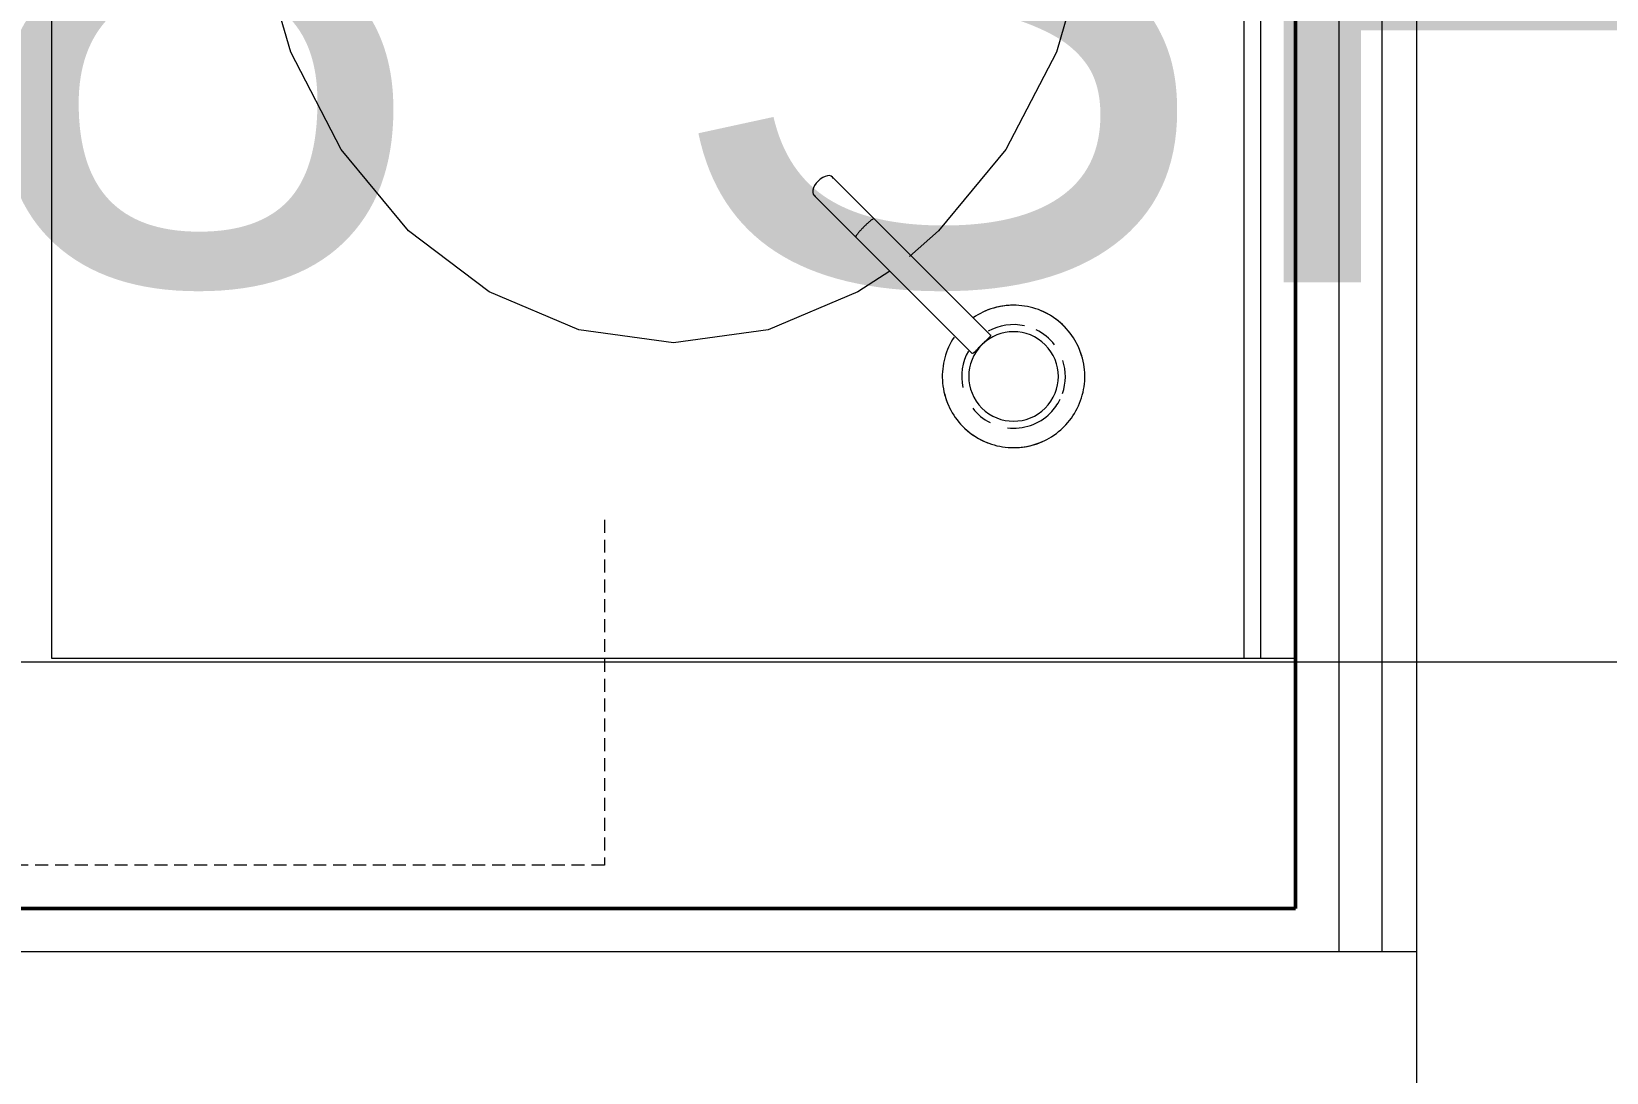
# Model space of a CAD drawing. Header units: inches. Extents: x -4218 to -1830, y 9756 to 12426.
# Drawn here: x -2938.87 to -2916.07, y 11447.6 to 11462.67 of the extents above; entities that cross this region are included whole.
import ezdxf

# ---------------------------------------------------------------- set-up
doc = ezdxf.new("R2010")
doc.units = ezdxf.units.IN
doc.header["$MEASUREMENT"] = 0
doc.linetypes.add('Hidden', pattern=[0.28125, 0.1875, -0.09375])
for name, color, linetype, lineweight in [('0-1', 7, 'Continuous', 5), ('0-3', 7, 'Continuous', 9), ('A-AREA-IDEN', 2, 'Continuous', 9), ('A-WALL-1', 250, 'Continuous', 50), ('A-WALL-2', 10, 'Continuous', 13), ('A-WALL-5', 252, 'Continuous', 9), ('I-WALL-1', 250, 'Continuous', 50), ('I-WALL-4', 252, 'Continuous', 9), ('P-SANR-FIXT-1', 7, 'Continuous', 9), ('P-SANR-FIXT-2', 252, 'Continuous', 9), ('P-SANR-FIXT-4', 7, 'Hidden', 9)]:
    doc.layers.add(name, color=color, linetype=linetype, lineweight=lineweight)
doc.styles.add('Century Gothic', font='ufonts.com_century-gothic.ttf', dxfattribs={"height": 9})

# ---------------------------------------------------------------- blocks, each defined once
blk = doc.blocks.new('Plbg-Sink Wall Mounted-UH - Sink-403447-BACKGROUND - 1ST FLOOR')
at = {"layer": 'P-SANR-FIXT-1'}
for p, q in [((12, -0.5), (12, 0)), ((12, -0.5), (-12, -0.5)), ((12, -0.75), (12, -0.5)), ((-12, -0.75), (12, -0.75)), ((12, -18), (12, -0.75)), ((7.325, -4.414), (5.641, -6.098)), ((5.906, -6.363), (7.59, -4.679)), ((5.641, -6.098), (5.036, -6.703)), ((5.302, -6.968), (5.906, -6.363)), ((-12, -18), (12, -18))]:
    blk.add_line(p, q, dxfattribs=at)
at = {"layer": 'P-SANR-FIXT-1', "flags": 128}
for points in [[(0.365, -2.857), (1.657, -3.004), (3.228, -3.459), (4.638, -4.192), (5.815, -5.165), (6.186, -5.586)], [(8.653, -3.351), (8.623, -3.323), (8.593, -3.295), (8.561, -3.269), (8.528, -3.244), (8.494, -3.221), (8.459, -3.199), (8.423, -3.178), (8.387, -3.159), (8.35, -3.141), (8.312, -3.125), (8.273, -3.11), (8.234, -3.097), (8.194, -3.085), (8.154, -3.075), (8.114, -3.067), (8.073, -3.06), (8.032, -3.055), (7.991, -3.051), (7.95, -3.049), (7.909, -3.049), (7.868, -3.051), (7.827, -3.054), (7.786, -3.058), (7.745, -3.065), (7.704, -3.073), (7.664, -3.082), (7.625, -3.094), (7.585, -3.106), (7.547, -3.121), (7.509, -3.136), (7.471, -3.154), (7.434, -3.173), (7.399, -3.193), (7.363, -3.215), (7.329, -3.238), (7.296, -3.262), (7.264, -3.288), (7.233, -3.315), (7.203, -3.343), (7.174, -3.373), (7.146, -3.403), (7.12, -3.435), (7.094, -3.468), (7.071, -3.501), (7.048, -3.536), (7.027, -3.571), (7.007, -3.608), (6.989, -3.645), (6.973, -3.682), (6.957, -3.721), (6.944, -3.76), (6.932, -3.799), (6.921, -3.839), (6.912, -3.879), (6.905, -3.92), (6.9, -3.961), (6.896, -4.002), (6.893, -4.043), (6.893, -4.084), (6.894, -4.126), (6.896, -4.167), (6.901, -4.208), (6.906, -4.249), (6.914, -4.289), (6.923, -4.329), (6.934, -4.369), (6.946, -4.408), (6.96, -4.447), (6.976, -4.486), (6.993, -4.523), (7.011, -4.56), (7.031, -4.596), (7.052, -4.631), (7.075, -4.666)], [(7.354, -4.94), (7.389, -4.962), (7.425, -4.983), (7.461, -5.002), (7.498, -5.02), (7.536, -5.036), (7.575, -5.051), (7.614, -5.064), (7.653, -5.076), (7.693, -5.086), (7.734, -5.094), (7.775, -5.101), (7.815, -5.106), (7.857, -5.109), (7.898, -5.111), (7.939, -5.112), (7.98, -5.11), (8.021, -5.107), (8.062, -5.102), (8.103, -5.096), (8.144, -5.088), (8.184, -5.078), (8.223, -5.067), (8.263, -5.054), (8.301, -5.04), (8.339, -5.024), (8.377, -5.007), (8.413, -4.988), (8.449, -4.968), (8.484, -4.946), (8.519, -4.923), (8.552, -4.898), (8.584, -4.873), (8.615, -4.846), (8.645, -4.817), (8.674, -4.788), (8.702, -4.757), (8.728, -4.726), (8.753, -4.693), (8.777, -4.659), (8.8, -4.625), (8.821, -4.589), (8.84, -4.553), (8.859, -4.516), (8.875, -4.478), (8.89, -4.44), (8.904, -4.401), (8.916, -4.362), (8.927, -4.322), (8.935, -4.281), (8.943, -4.241), (8.948, -4.2), (8.952, -4.159), (8.955, -4.118), (8.955, -4.076), (8.954, -4.035), (8.952, -3.994), (8.947, -3.953), (8.941, -3.912), (8.934, -3.872), (8.925, -3.831), (8.914, -3.792), (8.902, -3.752), (8.888, -3.713), (8.872, -3.675), (8.855, -3.638), (8.837, -3.601), (8.817, -3.565), (8.796, -3.529), (8.773, -3.495), (8.749, -3.461), (8.723, -3.429), (8.697, -3.397), (8.669, -3.367), (8.653, -3.351)], [(6.402, -5.87), (6.701, -6.332), (7.25, -7.631), (7.437, -9)], [(7.437, -9), (7.25, -10.369), (6.701, -11.668), (5.815, -12.835), (4.638, -13.808), (3.228, -14.541), (1.657, -14.996), (0.003, -15.15), (-1.651, -14.996), (-3.222, -14.541), (-4.632, -13.808), (-5.809, -12.835), (-6.695, -11.668), (-7.244, -10.369), (-7.431, -9)]]:
    blk.add_lwpolyline(points, dxfattribs=at)
at = {"layer": 'P-SANR-FIXT-1'}
for radius, start, end in [(1.031, 97.466, 117), (1.031, 135, 158.4924), (0.75, 70.8374, 108.0248), (0.75, 45, 63.8495), (0.75, 127.7182, 154.0289), (0.648, 45, 225), (0.648, 225, 45), (0.75, 353.2663, 45), (1.031, 3.5014, 23.62), (0.75, 167.7182, 209.3793), (1.031, 183.5014, 203.62), (0.75, 307.9008, 332.9832), (1.031, 316.8864, 338.4924), (0.75, 240.6207, 282.2818), (1.031, 277.466, 297)]:
    blk.add_arc((7.924, -4.08), radius, start, end, dxfattribs=at)
for start_param, end_param in [(6.021386, 7.853982), (1.570796, 3.403392)]:
    blk.add_ellipse((5.169, -6.835), major_axis=(-0.133, 0.133), ratio=0.5547, start_param=start_param, end_param=end_param, dxfattribs=at)
for points in [[(7.323, -4.419), (7.323, -4.417), (7.324, -4.415), (7.325, -4.414)], [(7.59, -4.679), (7.589, -4.68), (7.588, -4.681), (7.585, -4.681)]]:
    blk.add_open_spline(points, degree=3, dxfattribs=at)
for points, knots in [([(7.331, -4.413), (7.333, -4.413), (7.335, -4.414), (7.34, -4.416), (7.345, -4.42), (7.351, -4.425), (7.357, -4.43), (7.364, -4.437), (7.372, -4.445), (7.38, -4.453), (7.389, -4.462), (7.398, -4.472), (7.408, -4.483), (7.419, -4.494), (7.43, -4.505), (7.445, -4.52), (7.456, -4.532), (7.464, -4.54)], [-0.4444444, -0.4444444, -0.4444444, -0.4444444, -0.4166667, -0.3888889, -0.3611111, -0.3333333, -0.3055556, -0.2777778, -0.25, -0.2222222, -0.1944444, -0.1666667, -0.1388889, -0.1111111, -0.0833333, -0.0555556, 0, 0, 0, 0]), ([(7.464, -4.54), (7.472, -4.548), (7.488, -4.563), (7.507, -4.582), (7.522, -4.596), (7.532, -4.606), (7.542, -4.615), (7.551, -4.624), (7.559, -4.633), (7.567, -4.64), (7.574, -4.647), (7.58, -4.654), (7.584, -4.66), (7.588, -4.665), (7.591, -4.669), (7.591, -4.672), (7.592, -4.673)], [-1, -1, -1, -1, -0.9444444, -0.8888889, -0.8611111, -0.8333333, -0.8055556, -0.7777778, -0.75, -0.7222222, -0.6944444, -0.6666667, -0.6388889, -0.6111111, -0.5833333, -0.5555556, -0.5555556, -0.5555556, -0.5555556]), ([(5.641, -6.098), (5.64, -6.099), (5.64, -6.101), (5.641, -6.106), (5.645, -6.114), (5.651, -6.123), (5.659, -6.135), (5.672, -6.152), (5.693, -6.177), (5.724, -6.211), (5.747, -6.234), (5.758, -6.246)], [0.5, 0.5, 0.5, 0.5, 0.5416667, 0.5833333, 0.625, 0.6666667, 0.7083333, 0.75, 0.8333333, 0.9166667, 1, 1, 1, 1]), ([(5.758, -6.246), (5.77, -6.257), (5.793, -6.28), (5.827, -6.311), (5.852, -6.332), (5.87, -6.346), (5.881, -6.354), (5.891, -6.359), (5.898, -6.363), (5.903, -6.365), (5.905, -6.364), (5.906, -6.363)], [0, 0, 0, 0, 0.0833333, 0.1666667, 0.25, 0.2916667, 0.3333333, 0.375, 0.4166667, 0.4583333, 0.5, 0.5, 0.5, 0.5])]:
    blk.add_open_spline(points, degree=3, knots=knots, dxfattribs=at)
at = {"layer": 'P-SANR-FIXT-2'}
blk.add_line((12, 0), (-12, 0), dxfattribs=at)
at = {"layer": 'P-SANR-FIXT-4'}
for p, q in [((10, -10), (15, -10)), ((15, -10), (15, -58))]:
    blk.add_line(p, q, dxfattribs=at)
blk = doc.blocks.new('CTR - 1st Phase - Common Walls_rvt-1-BACKGROUND - 1ST FLOOR')
at = {"layer": 'A-WALL-1'}
blk.add_line((-2920.574, 11449.977), (-2980.574, 11449.977), dxfattribs=at)
at = {"layer": 'A-WALL-2'}
for p, q in [((-2919.949, 11541.227), (-2919.949, 11449.352)), ((-2919.324, 11541.227), (-2919.324, 11449.352)), ((-2918.824, 11541.227), (-2918.824, 11449.352)), ((-2980.574, 11449.352), (-2920.574, 11449.352)), ((-2920.574, 11449.352), (-2919.949, 11449.352)), ((-2919.949, 11449.352), (-2919.324, 11449.352)), ((-2919.324, 11449.352), (-2918.824, 11449.352)), ((-2918.824, 11449.352), (-2918.824, 11445.852)), ((-2918.824, 11449.352), (-2918.824, 11445.852))]:
    blk.add_line(p, q, dxfattribs=at)
at = {"layer": 'A-WALL-5'}
blk.add_line((-2920.574, 11449.977), (-2980.574, 11449.977), dxfattribs=at)
at = {"layer": 'I-WALL-1'}
blk.add_line((-2920.574, 11540.602), (-2920.574, 11449.977), dxfattribs=at)
at = {"layer": 'I-WALL-4'}
blk.add_line((-2920.574, 11453.602), (-2920.574, 11449.977), dxfattribs=at)
at = {"layer": '0-3', "rotation": 269.9999999999986}
blk.add_blockref('Plbg-Sink Wall Mounted-UH - Sink-403447-BACKGROUND - 1ST FLOOR', (-2920.574, 11465.602), dxfattribs=at)

msp = doc.modelspace()

# ---------------------------------------------------------------- linework, layer by layer
at = {"layer": 'A-AREA-IDEN', "flags": 128}
msp.add_lwpolyline([(-2984.275, 11475.039), (-2906.767, 11475.039), (-2906.767, 11453.543), (-2984.275, 11453.543)], close=True, dxfattribs=at)

# ---------------------------------------------------------------- block references
at = {"layer": '0-1'}
msp.add_blockref('CTR - 1st Phase - Common Walls_rvt-1-BACKGROUND - 1ST FLOOR', (0, 0), dxfattribs=at)

# ---------------------------------------------------------------- texts
at = {"layer": 'A-AREA-IDEN', "insert": (-2981.275, 11468.039), "char_height": 9, "width": 86.355, "attachment_point": 1, "style": 'Century Gothic'}
msp.add_mtext('114 - (38 SF)', dxfattribs=at)

doc.saveas('drawing.dxf')
